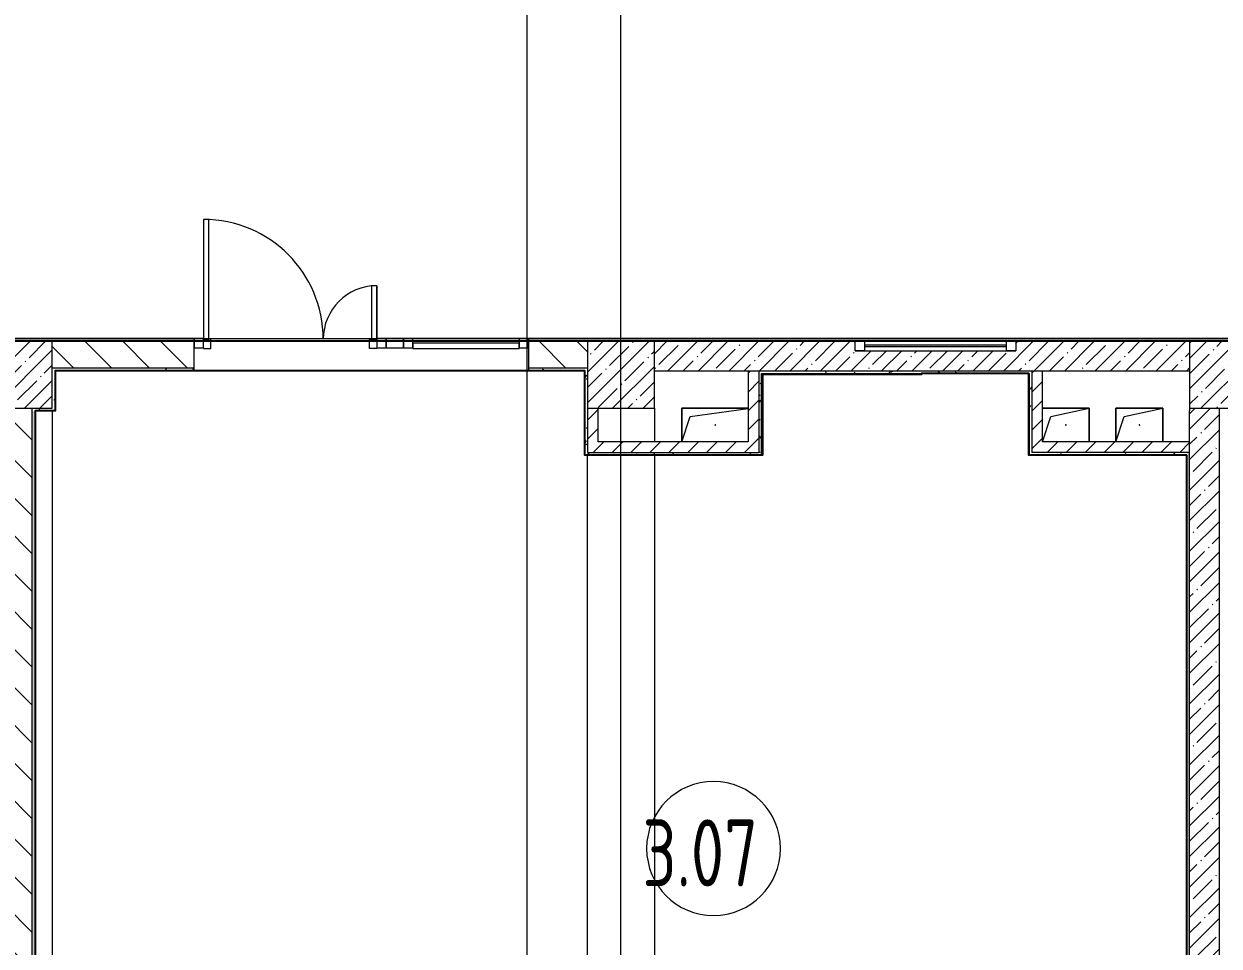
# Model space of a CAD drawing. Header units: millimetres. Extents: x -1113 to 415037, y -3642 to 354837.
# Drawn here: x 345925 to 354857, y 3382 to 10271 of the extents above; entities that cross this region are included whole.
import ezdxf

# ---------------------------------------------------------------- set-up
doc = ezdxf.new("R2010")
doc.units = ezdxf.units.MM
for name, color, linetype, lineweight in [('A-AREA-BNDY', 7, 'Continuous', 5), ('A-AREA-IDEN', 7, 'Continuous', 9), ('A-DETL-GENF', 7, 'Continuous', 9), ('A-FLOR', 7, 'Continuous', 9), ('A-GENM', 7, 'Continuous', 9), ('A-GLAZ', 7, 'Continuous', 9), ('A-GLAZ-1', 7, 'Continuous', 5), ('A-GLAZ-CURT', 7, 'Continuous', 9), ('A-GLAZ-CURT-1', 7, 'Continuous', 5), ('A-GLAZ-CURT-2', 7, 'Continuous', 20), ('A-GLAZ-CWMG', 7, 'Continuous', 9), ('A-GLAZ-CWMG-1', 7, 'Continuous', 20), ('A-WALL', 7, 'Continuous', 5), ('I-WALL', 7, 'Continuous', 5), ('S-COLS', 7, 'Continuous', 9), ('S-COLS-1', 7, 'Continuous', 5), ('Оси', 7, 'Continuous', 9)]:
    doc.layers.add(name, color=color, linetype=linetype, lineweight=lineweight)
doc.layers.add('A-AREA-PATT-3', color=7, linetype='Continuous', lineweight=5, true_color=0xe6fae8, transparency=1)
for name, color, linetype, lineweight, true_color in [('A-DOOR-1', 7, 'Continuous', 5, 0xc0c0c0), ('A-WALL-1', 9, 'Continuous', 5, 0x808080), ('A-WALL-FNSH-1', 9, 'Continuous', 5, 0x808080)]:
    doc.layers.add(name, color=color, linetype=linetype, lineweight=lineweight, true_color=true_color)
doc.styles.add('СПДС', font='ГОСТ тип А.ttf', dxfattribs={"width": 0.9})
pattern_1 = [(45, (289227.4, 1e-08), (-114.04925, 114.04925), []), (45, (289341.45, 1e-08), (-114.04925, 114.04925), [201.612, -40.322, 6.706, -33.617])]
pattern_2 = [(135, (289227.4, 1e-08), (-141.42136, -141.42136), [])]
pattern_3 = [(45, (289227.4, 1e-08), (-70.71068, 70.71068), [])]
pattern_4 = [(0, (289227.4, 1e-08), (243.84, 60.96), [20.117, -162.763, 20.117, -162.763, -975.36]), (0, (289227.4, 1e-08), (243.84, 60.96), [-365.76, 20.117, -345.643, 20.117, -162.763, -426.72]), (0, (289227.4, 1e-08), (243.84, 60.96), [-914.4, 20.117, -101.803, 20.117, -284.683]), (120, (289318.84, 30.48), (-174.71291, 180.691634), [20.117, -162.763, 20.117, -162.763, -975.36]), (120, (289318.84, 30.48), (-174.71291, 180.691634), [-365.76, 20.117, -345.643, 20.117, -162.763, -426.72]), (120, (289318.84, 30.48), (-174.71291, 180.691634), [-914.4, 20.117, -101.803, 20.117, -284.683]), (240, (289349.32, 152.4), (-69.12709, -241.651634), [20.117, -162.763, 20.117, -162.763, -975.36]), (240, (289349.32, 152.4), (-69.12709, -241.651634), [-365.76, 20.117, -345.643, 20.117, -162.763, -426.72]), (240, (289349.32, 152.4), (-69.12709, -241.651634), [-914.4, 20.117, -101.803, 20.117, -284.683])]

# ---------------------------------------------------------------- blocks, each defined once
blk = doc.blocks.new('BSC_Колонна _Прямоугольная - 500х500-V515-Объем проектирования 3 этажа')
at = {"layer": 'S-COLS-1'}
h = blk.add_hatch(dxfattribs=at)
h.set_pattern_fill('FP_8', color=256, style=0, pattern_type=2)
h.set_pattern_definition([(45, (-61160, -7650), (-114.04925, 114.04925), []), (45, (-61045.95, -7650), (-114.04925, 114.04925), [201.613, -40.323, 6.706, -33.617])])
h.paths.add_polyline_path([(250, -250), (250, 250), (-250, 250), (-250, -250)])
for p, q in [((250, 250), (-250, 250)), ((-250, 250), (-250, -250)), ((250, -250), (250, 250)), ((-250, -250), (250, -250))]:
    blk.add_line(p, q, dxfattribs=at)
blk = doc.blocks.new('BSC_Колонна _Прямоугольная - 500х500-V526-Объем проектирования 3 этажа')
at = {"layer": 'S-COLS-1'}
h = blk.add_hatch(dxfattribs=at)
h.set_pattern_fill('FP_19', color=256, style=0, pattern_type=2)
h.set_pattern_definition([(45, (-65660, -7650), (-114.04925, 114.04925), []), (45, (-65545.95, -7650), (-114.04925, 114.04925), [201.613, -40.323, 6.706, -33.617])])
h.paths.add_polyline_path([(250, -250), (250, 22), (220, 22), (220, 30), (250, 30), (250, 250), (-250, 250), (-250, -250), (-10, -250)])
for p, q in [((220, 250), (-250, 250)), ((-250, 250), (-250, -250)), ((250, -250), (250, 22)), ((-250, -250), (250, -250))]:
    blk.add_line(p, q, dxfattribs=at)
blk = doc.blocks.new('BSC_Колонна _Прямоугольная - 500х500-V534-Объем проектирования 3 этажа')
at = {"layer": 'S-COLS-1'}
h = blk.add_hatch(dxfattribs=at)
h.set_pattern_fill('FP_64', color=256, style=0, pattern_type=2)
h.set_pattern_definition([(45, (-56660, -7650), (-114.04925, 114.04925), []), (45, (-56545.95, -7650), (-114.04925, 114.04925), [201.613, -40.323, 6.706, -33.617])])
h.paths.add_polyline_path([(-99.3, -250), (250, -250), (250, 250), (-250, 250), (-250, -250), (-119.3, -250)])
for p, q in [((250, 250), (-250, 250)), ((-250, 250), (-250, -250)), ((250, -250), (250, 250)), ((-250, -250), (250, -250))]:
    blk.add_line(p, q, dxfattribs=at)
blk = doc.blocks.new('GM_Отверстие прямоугольное _в плите_ - Отверстие-V613-Объем проектирования 3 этажа')
at = {"layer": 'A-GENM'}
for p, q in [((-175, 125), (175, 125)), ((175, 125), (-175, 125)), ((-112.5, 62.5), (175, 125)), ((175, 125), (175, -125)), ((175, -125), (175, 125)), ((-175, -125), (-112.5, 62.5))]:
    blk.add_line(p, q, dxfattribs=at)
for start, end in [(360, 180), (180, 360)]:
    blk.add_arc((0, 0), 2.5, start, end, dxfattribs=at)
blk = doc.blocks.new('GM_Отверстие прямоугольное _в плите_ - Отверстие-V614-Объем проектирования 3 этажа')
at = {"layer": 'A-GENM'}
for p, q in [((-175, -125), (-175, 125)), ((-175, 125), (175, 125)), ((175, 125), (-175, 125)), ((-175, 125), (-175, -125)), ((-112.5, 62.5), (175, 125)), ((175, 125), (175, -125)), ((175, -125), (175, 125)), ((-175, -125), (-112.5, 62.5))]:
    blk.add_line(p, q, dxfattribs=at)
for start, end in [(360, 180), (180, 360)]:
    blk.add_arc((0, 0), 2.5, start, end, dxfattribs=at)
blk = doc.blocks.new('GM_Отверстие прямоугольное _в плите_ - Отверстие-V625-Объем проектирования 3 этажа')
at = {"layer": 'A-GENM'}
for p, q in [((-250, -125), (-250, 125)), ((-250, 125), (245, 125)), ((245, 125), (-250, 125)), ((-250, 125), (-250, -125)), ((-187.5, 62.5), (245, 124.3)), ((-250, -125), (-187.5, 62.5))]:
    blk.add_line(p, q, dxfattribs=at)
for start, end in [(360, 180), (180, 360)]:
    blk.add_arc((0, 0), 2.5, start, end, dxfattribs=at)
blk = doc.blocks.new('Прямоугольный импост - 50 x 70 мм-V710-Объем проектирования 3 этажа')
at = {"layer": 'A-GLAZ-CWMG-1'}
for p, q in [((-70, 35), (0, 35)), ((-70, -35), (-70, 35)), ((0, 35), (0, -35)), ((0, -35), (-70, -35))]:
    blk.add_line(p, q, dxfattribs=at)
blk = doc.blocks.new('Дверь_Витражная_остекление_ - ДВН_ДАО_Главный вход_1200 в свету-31742133-Объем проектирования 3 этажа')
at = {"layer": 'A-DETL-GENF'}
for p, q in [((-607.5, 925), (-647.5, 925)), ((-647.5, 925), (-647.5, 35)), ((-607.5, 30), (-607.5, 925)), ((647.5, 430), (607.5, 430)), ((607.5, 430), (607.5, 30)), ((647.5, 35), (647.5, 430)), ((-647.5, 30), (-607.5, 30)), ((-592.5, 30), (-647.5, 30)), ((-592.5, -40), (-592.5, 30)), ((592.5, -40), (592.5, 30)), ((592.5, 30), (647.5, 30)), ((607.5, 30), (647.5, 30)), ((-647.5, -35), (-647.5, -40)), ((-647.5, -40), (-592.5, -40)), ((647.5, -40), (592.5, -40)), ((647.5, -35), (647.5, -40))]:
    blk.add_line(p, q, dxfattribs=at)
at = {"layer": 'A-DOOR-1'}
for p, q in [((-647.5, 925), (-647.5, 35)), ((647.5, 430), (647.5, 35))]:
    blk.add_line(p, q, dxfattribs=at)
for centre, radius, start, end in [((-647.5, 30), 895, 360, 90), ((647.5, 30), 400, 90, 180)]:
    blk.add_arc(centre, radius, start, end, dxfattribs=at)
blk = doc.blocks.new('Системная панель - Стемалит - 40мм-32257327-Объем проектирования 3 этажа')
at = {"layer": 'A-GLAZ-CURT-2'}
for p, q in [((65, 35), (-65, 35)), ((-65, 35), (-65, -35)), ((65, -35), (65, 35)), ((-65, -35), (65, -35))]:
    blk.add_line(p, q, dxfattribs=at)
blk = doc.blocks.new('Прямоугольный импост - 50 x 70 мм-V711-Объем проектирования 3 этажа')
at = {"layer": 'A-GLAZ-CWMG-1'}
for p, q in [((-35, 35), (35, 35)), ((-35, -35), (-35, 35)), ((35, 35), (35, -35)), ((35, -35), (-35, -35))]:
    blk.add_line(p, q, dxfattribs=at)
blk = doc.blocks.new('Прямоугольный импост - 50 x 70 мм-V712-Объем проектирования 3 этажа')
at = {"layer": 'A-GLAZ-CWMG-1'}
for p, q in [((0, 35), (-70, 35)), ((-70, 35), (-70, -35)), ((0, -35), (0, 35)), ((-70, -35), (0, -35))]:
    blk.add_line(p, q, dxfattribs=at)
blk = doc.blocks.new('Системная панель - Стекло - 40мм-V713-Объем проектирования 3 этажа')
at = {"layer": 'A-GLAZ-CURT-1'}
h = blk.add_hatch(dxfattribs=at)
h.set_pattern_fill('FP_234', color=256, style=0, pattern_type=2)
h.set_pattern_definition([(45, (-60202.5, -7685.7), (-565.685, 565.685), [400, -1200]), (45, (-60602.5, -7885.7), (-565.685, 565.685), [1200, -400]), (45, (-59802.5, -8085.7), (-565.685, 565.685), [400, -1200])])
h.paths.add_polyline_path([(-211, -40), (397.5, -40), (397.5, 0), (-397.5, 0), (-397.5, -40)])
at = {"layer": 'A-GLAZ-CURT-2'}
for p, q in [((397.5, 0), (-397.5, 0)), ((-397.5, 0), (-397.5, -40)), ((397.5, -40), (397.5, 0)), ((-397.5, -40), (397.5, -40))]:
    blk.add_line(p, q, dxfattribs=at)
blk = doc.blocks.new('Прямоугольный импост - 50 x 70 мм-V714-Объем проектирования 3 этажа')
at = {"layer": 'A-GLAZ-CWMG-1'}
for p, q in [((-35, 35), (35, 35)), ((-35, -35), (-35, 35)), ((35, 35), (35, -35)), ((35, -35), (-35, -35))]:
    blk.add_line(p, q, dxfattribs=at)
blk = doc.blocks.new('Прямоугольный импост - 50 x 70 мм-V715-Объем проектирования 3 этажа')
at = {"layer": 'A-GLAZ-CWMG'}
blk.add_line((60400, 7920.7), (59605, 7920.7), dxfattribs=at)
blk = doc.blocks.new('120_Окно_СКБ_1Ст - 120_Окно_СКБ_1Ст 400х1200 EI30-24228621-Объем проектирования 3 этажа')
at = {"layer": 'A-GLAZ'}
for p, q in [((-600, 40), (-600, 110)), ((-600, 110), (-530, 110)), ((-530, 110), (-530, 40)), ((530, 40), (530, 110)), ((530, 110), (600, 110)), ((600, 110), (600, 40)), ((-530, 40), (-600, 40)), ((600, 40), (530, 40))]:
    blk.add_line(p, q, dxfattribs=at)
at = {"layer": 'A-GLAZ-1'}
for p, q in [((600, 110), (-600, 110)), ((-600, 40), (600, 40)), ((530, 80), (-530, 80)), ((530, 70), (-530, 70))]:
    blk.add_line(p, q, dxfattribs=at)
blk = doc.blocks.new('Марка_Помещения - Номер-25198446-Объем проектирования 3 этажа')
at = {"layer": 'A-AREA-IDEN'}
for start, end in [(360, 180), (180, 360)]:
    blk.add_arc((0, 0), 2.5, start, end, dxfattribs=at)

msp = doc.modelspace()

# ---------------------------------------------------------------- hatches: boundary and pattern name
at = {"layer": 'A-AREA-PATT-3'}
msp.add_hatch(color=256, dxfattribs=at).paths.add_polyline_path([(351441.4, 7050), (351445.4, 7051.5), (351445.4, 7652), (352633.6, 7652), (352633.6, 7656), (351441.4, 7656), (351441.4, 7150)])
at = {"layer": 'I-WALL'}
h = msp.add_hatch(dxfattribs=at)
h.set_pattern_fill('FP_191', color=256, style=0, pattern_type=2)
h.set_pattern_definition(pattern_4)
h.paths.add_polyline_path([(327987.4, 7900), (328857.4, 7900), (328857.4, 7920), (327988.4, 7920), (327987.7, 7906.9)])
h.paths.add_polyline_path([(341137.4, 7900), (347197.4, 7900), (347197.4, 7920), (340087.3, 7920), (340087.4, 7900), (341117.4, 7900)])
h.paths.add_polyline_path([(363307.4, 7900), (363327.4, 7900), (363306.4, 7920), (362932.4, 7919.8), (362932.4, 7908), (362987.4, 7908), (362987.4, 7900)])
h.paths.add_polyline_path([(363327.4, 7900), (363327.4, 7920), (363307.4, 7920), (363323, 7904.4)])
h.paths.add_polyline_path([(336719.9, 7900), (337587.3, 7900), (337587.3, 7920), (331357.4, 7920), (331357.4, 7900), (336637.4, 7900)])
h.paths.add_polyline_path([(361477.4, 7900), (361479.6, 7908), (361532.4, 7908), (361532.4, 7920), (360887.4, 7920), (360887.4, 7908), (360917.4, 7908), (360917.4, 7900), (361307.4, 7900)])
h.paths.add_polyline_path([(349697.4, 7900), (355107.4, 7900), (355107.4, 7908), (355137.4, 7908), (355137.4, 7920), (349697.4, 7920)])
h.paths.add_polyline_path([(359907.4, 7900), (359907.4, 7908), (359937.4, 7908), (359937.4, 7920), (358587.4, 7920), (358587.4, 7908), (358617.4, 7908), (358617.4, 7900), (359667.4, 7900)])
h.paths.add_polyline_path([(357457.4, 7900), (357457.4, 7908), (357487.4, 7908), (357487.4, 7920), (356087.4, 7920), (356087.4, 7908), (356117.4, 7908), (356117.4, 7900), (357387.6, 7900)])
h = msp.add_hatch(dxfattribs=at)
h.set_pattern_fill('FP_23', color=256, style=0, pattern_type=2)
h.set_pattern_definition(pattern_2)
h.paths.add_polyline_path([(350117.4, 7700), (350137.4, 7700), (350137.4, 7900), (349697.4, 7900), (349697.4, 7700), (349773.2, 7700)])
h.paths.add_polyline_path([(346157.4, 7700), (347197.4, 7700), (347197.4, 7900), (346137.4, 7900), (346137.4, 7700)])
h = msp.add_hatch(dxfattribs=at)
h.set_pattern_fill('FP_1', color=256, style=0, pattern_type=2)
h.set_pattern_definition(pattern_1)
h.paths.add_polyline_path([(353437.4, 7680), (354637.4, 7680), (354637.4, 7900), (353337.4, 7900), (353337.4, 7830), (352137.4, 7830), (352137.4, 7900), (350637.4, 7900), (350637.4, 7680), (353329.8, 7680)])
h = msp.add_hatch(dxfattribs=at)
h.set_pattern_fill('FP_191', color=256, style=0, pattern_type=2)
h.set_pattern_definition(pattern_4)
h.paths.add_polyline_path([(346137.4, 7380), (346157.4, 7380), (346156.4, 7680), (346137.4, 7700), (346137.4, 7400)])
h.paths.add_polyline_path([(346157.4, 7680), (346157.4, 7700), (346137.4, 7700), (346140.6, 7696.8)])
h = msp.add_hatch(dxfattribs=at)
h.set_pattern_fill('FP_191', color=256, style=0, pattern_type=2)
h.set_pattern_definition(pattern_4)
h.paths.add_polyline_path([(347194.5, 7680), (347197.4, 7680), (347197.4, 7700), (346157.4, 7700), (346157.4, 7680), (347126.7, 7680)])
h.paths.add_polyline_path([(349773.2, 7680), (350116.4, 7680), (350117.4, 7700), (349697.4, 7700), (349697.4, 7680)])
h = msp.add_hatch(dxfattribs=at)
h.set_pattern_fill('FP_191', color=256, style=0, pattern_type=2)
h.set_pattern_definition(pattern_4)
h.paths.add_polyline_path([(350137.4, 7070), (350137.4, 7700), (350117.4, 7700), (350117.4, 7070)])
h = msp.add_hatch(dxfattribs=at)
h.set_pattern_fill('FP_22', color=256, style=0, pattern_type=2)
h.set_pattern_definition(pattern_3)
h.paths.add_polyline_path([(351417.4, 7150), (351417.4, 7680), (351337.4, 7680), (351337.4, 7150), (351342.4, 7150)])
h = msp.add_hatch(dxfattribs=at)
h.set_pattern_fill('FP_191', color=256, style=0, pattern_type=2)
h.set_pattern_definition(pattern_4)
h.paths.add_polyline_path([(353436.4, 7660), (353437.4, 7680), (351417.4, 7680), (351417.4, 7660), (353333.2, 7660)])
h = msp.add_hatch(dxfattribs=at)
h.set_pattern_fill('FP_191', color=256, style=0, pattern_type=2)
h.set_pattern_definition(pattern_4)
h.paths.add_polyline_path([(351437.4, 7050), (351437.4, 7660), (351417.4, 7660), (351417.4, 7050)])
h = msp.add_hatch(dxfattribs=at)
h.set_pattern_fill('FP_191', color=256, style=0, pattern_type=2)
h.set_pattern_definition(pattern_4)
h.paths.add_polyline_path([(353457.4, 7070), (353457.4, 7680), (353437.4, 7680), (353437.4, 7070)])
h = msp.add_hatch(dxfattribs=at)
h.set_pattern_fill('FP_22', color=256, style=0, pattern_type=2)
h.set_pattern_definition(pattern_3)
h.paths.add_polyline_path([(353457.4, 7070), (353537.4, 7070), (353537.4, 7680), (353457.4, 7680), (353457.4, 7150)])
h = msp.add_hatch(dxfattribs=at)
h.set_pattern_fill('FP_23', color=256, style=0, pattern_type=2)
h.set_pattern_definition(pattern_2)
h.paths.add_polyline_path([(345788.2, 400), (345988.1, 400), (345988.1, 7400), (345788.1, 7400), (345788.1, 400)])
h = msp.add_hatch(dxfattribs=at)
h.set_pattern_fill('FP_191', color=256, style=0, pattern_type=2)
h.set_pattern_definition(pattern_4)
h.paths.add_polyline_path([(346136, 7380), (346137.4, 7380), (346137.4, 7400), (345988.1, 7400), (345988.5, 7380), (346008.1, 7380)])
h = msp.add_hatch(dxfattribs=at)
h.set_pattern_fill('FP_191', color=256, style=0, pattern_type=2)
h.set_pattern_definition(pattern_4)
h.paths.add_polyline_path([(346008.1, 400), (346008.1, 7379), (345988.1, 7380), (345988.1, 400)])
h = msp.add_hatch(dxfattribs=at)
h.set_pattern_fill('FP_22', color=256, style=0, pattern_type=2)
h.set_pattern_definition(pattern_3)
h.paths.add_polyline_path([(350155.3, 7150), (350217.4, 7150), (350217.4, 7400), (350137.4, 7400), (350137.4, 7150)])
h = msp.add_hatch(dxfattribs=at)
h.set_pattern_fill('FP_1', color=256, style=0, pattern_type=2)
h.set_pattern_definition(pattern_1)
h.paths.add_polyline_path([(354637.4, 400), (354857.4, 400), (354857.4, 7400), (354637.4, 7400), (354637.4, 797.2)])
h = msp.add_hatch(dxfattribs=at)
h.set_pattern_fill('FP_22', color=256, style=0, pattern_type=2)
h.set_pattern_definition(pattern_3)
h.paths.add_polyline_path([(351342.4, 7070), (351417.4, 7070), (351417.4, 7150), (350137.4, 7150), (350137.4, 7070), (350861, 7070)])
h = msp.add_hatch(dxfattribs=at)
h.set_pattern_fill('FP_22', color=256, style=0, pattern_type=2)
h.set_pattern_definition(pattern_3)
h.paths.add_polyline_path([(354637.4, 7070), (354637.4, 7150), (353537.4, 7150), (353537.4, 7070), (354617.4, 7070)])
h = msp.add_hatch(dxfattribs=at)
h.set_pattern_fill('FP_191', color=256, style=0, pattern_type=2)
h.set_pattern_definition(pattern_4)
h.paths.add_polyline_path([(350861, 7050), (351417.4, 7050), (351417.4, 7070), (350117.4, 7070), (350117.4, 7050), (350842.4, 7050)])
h = msp.add_hatch(dxfattribs=at)
h.set_pattern_fill('FP_191', color=256, style=0, pattern_type=2)
h.set_pattern_definition(pattern_4)
h.paths.add_polyline_path([(353537.4, 7050), (354617.4, 7050), (354617.3, 7070), (353437.4, 7070), (353437.4, 7050), (353457.4, 7050)])
h = msp.add_hatch(dxfattribs=at)
h.set_pattern_fill('FP_191', color=256, style=0, pattern_type=2)
h.set_pattern_definition(pattern_4)
h.paths.add_polyline_path([(354637.4, 140), (354637.4, 7070), (354617.4, 7049), (354617.4, 141)])
h.paths.add_polyline_path([(354617.4, 7050), (354637.4, 7070), (354617.4, 7070), (354617.4, 7053.9)])

# ---------------------------------------------------------------- linework, layer by layer
msp.add_lwpolyline([(351166.4, 10987.6), (364707.4, 10987.6), (364707.4, 7900), (327767.4, 7900), (327767.4, 10987.6), (350608.4, 10987.6)])
at = {"flags": 128}
msp.add_lwpolyline([(354616.4, 7049), (353436.4, 7049), (353436.4, 7659), (352633.6, 7659), (352633.6, 7652), (351445.4, 7652), (351445.4, 7049), (350116.4, 7049), (350116.4, 7679), (346158.4, 7679), (346158.4, 7379.5), (346010.1, 7379.5), (346010.1, 420.5), (346158.4, 420.5), (346158.4, 141), (350116.4, 141), (350116.4, 421), (350658.4, 421), (350658.4, 141), (354616.4, 141)], close=True, dxfattribs=at)
at = {"layer": 'A-AREA-BNDY', "flags": 128}
msp.add_lwpolyline([(340087.4, 7921), (354507.4, 7921), (361307.4, 7921), (363306.4, 7921), (363306.4, 8301), (364686.4, 8301), (364686.4, 9179), (364687.4, 9179), (364687.4, 10619)], dxfattribs=at)
at = {"layer": 'A-FLOR'}
for p, q in [((347267.4, 7900), (348562.4, 7900)), ((347197.4, 7700), (347197.4, 7850.7)), ((349697.4, 7850.7), (349697.4, 7680)), ((349697.4, 7680), (350116.4, 7680)), ((350117.4, 7680), (350117.4, 7050)), ((352633.6, 7660), (353436.4, 7660)), ((353437.4, 7660), (353437.4, 7050)), ((346137.4, 7380), (346137.4, 420)), ((350217.4, 7400), (350637.4, 7400)), ((350637.4, 7400), (350637.4, 7150)), ((350117.4, 7050), (351437.4, 7050)), ((350137.4, 420), (350137.4, 7050)), ((350637.4, 7050), (350637.4, 420)), ((353437.4, 7050), (354617.4, 7050)), ((354617.4, 7049), (354617.4, 141))]:
    msp.add_line(p, q, dxfattribs=at)
at = {"layer": 'A-WALL'}
for p, q in [((352137.4, 7900), (350637.4, 7900)), ((354637.4, 7900), (353337.4, 7900)), ((354507.4, 7920), (354507.4, 7921)), ((347197.4, 7700), (346137.4, 7700)), ((350137.4, 7700), (349697.4, 7700)), ((346157.4, 7680), (346157.4, 7380)), ((346158.4, 7679), (346157.4, 7679)), ((350116.4, 7680), (350117.4, 7680)), ((350116.4, 7680), (350116.4, 7679)), ((350637.4, 7680), (354637.4, 7680)), ((351417.4, 7680), (351417.4, 7070)), ((353436.4, 7660), (353437.4, 7660)), ((353436.4, 7659), (353436.4, 7660)), ((346137.4, 7380), (346008.1, 7380)), ((346008.1, 7380), (346008.1, 420)), ((350137.4, 7400), (350137.4, 7070)), ((354637.4, 400), (354637.4, 7380)), ((354857.4, 7400), (354857.4, 400)), ((350117.4, 7050), (350117.4, 7050)), ((354617.4, 7050), (354617.4, 7049))]:
    msp.add_line(p, q, dxfattribs=at)
at = {"layer": 'A-WALL-1'}
for p, q in [((347197.4, 7900), (346137.4, 7900)), ((347197.4, 7680), (347197.4, 7920)), ((349697.4, 7920), (349697.4, 7850.7)), ((355137.4, 7920), (349697.4, 7920)), ((350137.4, 7900), (349697.4, 7900)), ((346157.4, 7680), (347197.4, 7680)), ((351337.4, 7680), (351337.4, 7150)), ((353457.4, 7680), (353457.4, 7070)), ((353537.4, 7150), (353537.4, 7680)), ((345988.1, 400), (345988.1, 7400)), ((350217.4, 7150), (350217.4, 7400)), ((354637.4, 7400), (354637.4, 7380)), ((351337.4, 7150), (350217.4, 7150)), ((354637.4, 7150), (353537.4, 7150)), ((350137.4, 7070), (351417.4, 7070)), ((354637.4, 7070), (353457.4, 7070))]:
    msp.add_line(p, q, dxfattribs=at)
at = {"layer": 'A-WALL-FNSH-1'}
for p, q in [((347197.4, 7921), (340087.4, 7921)), ((340087.4, 7920), (347197.4, 7920)), ((347197.4, 7920), (347197.4, 7921)), ((355137.4, 7921), (349697.4, 7921)), ((349697.4, 7921), (349697.4, 7920)), ((346158.4, 7679), (347197.4, 7679)), ((346158.4, 7379), (346158.4, 7679)), ((347197.4, 7679), (347197.4, 7680)), ((349697.4, 7680), (349697.4, 7679)), ((349697.4, 7679), (350116.4, 7679)), ((350116.4, 7679), (350116.4, 7049)), ((352633.6, 7659), (353436.4, 7659)), ((353436.4, 7659), (353436.4, 7049)), ((346158.4, 7379), (346008.1, 7379)), ((346009.1, 7379), (346009.1, 1162.3)), ((346157.4, 7380), (346137.4, 7380)), ((350116.4, 7049), (351445.4, 7049)), ((351445.4, 7049), (351445.4, 7050)), ((353436.4, 7049), (354616.4, 7049)), ((354616.4, 7049), (354616.4, 141))]:
    msp.add_line(p, q, dxfattribs=at)
at = {"layer": 'I-WALL'}
for p, q in [((351437.4, 7660), (352633.6, 7660)), ((351437.4, 7050), (351437.4, 7660)), ((352633.6, 7652), (351445.4, 7652)), ((351445.4, 7652), (351445.4, 7050)), ((352633.6, 7659), (352633.6, 7652))]:
    msp.add_line(p, q, dxfattribs=at)
at = {"layer": 'Оси'}
for points in [[(349687.4, -1906.3), (349687.4, 3093.7), (349687.4, 22398.1), (349687.4, 27398.1)], [(350824.3, -1906.3), (350824.3, -1316.3), (350387.4, -636.3), (350387.4, 4363.7), (350387.4, 22398.1), (350387.4, 27398.1)]]:
    msp.add_lwpolyline(points, dxfattribs=at)

# ---------------------------------------------------------------- block references
at = {"layer": 'A-AREA-IDEN', "xscale": 199.9999999999999, "yscale": 199.9999999999999, "zscale": 199.9999999999999}
msp.add_blockref('Марка_Помещения - Номер-25198446-Объем проектирования 3 этажа', (351079.2, 4111.3), dxfattribs=at)
at = {"layer": 'A-DOOR-1'}
msp.add_blockref('Дверь_Витражная_остекление_ - ДВН_ДАО_Главный вход_1200 в свету-31742133-Объем проектирования 3 этажа', (347914.9, 7885.7), dxfattribs=at)
at = {"layer": 'A-GENM'}
for name, p in [('GM_Отверстие прямоугольное _в плите_ - Отверстие-V625-Объем проектирования 3 этажа', (351092.4, 7275)), ('GM_Отверстие прямоугольное _в плите_ - Отверстие-V613-Объем проектирования 3 этажа', (353712.4, 7275)), ('GM_Отверстие прямоугольное _в плите_ - Отверстие-V614-Объем проектирования 3 этажа', (354261.4, 7275))]:
    msp.add_blockref(name, p, dxfattribs=at)
at = {"layer": 'A-GLAZ', "color": 3}
msp.add_blockref('120_Окно_СКБ_1Ст - 120_Окно_СКБ_1Ст 400х1200 EI30-24228621-Объем проектирования 3 этажа', (352737.4, 7790), dxfattribs=at)
at = {"layer": 'A-GLAZ-CURT'}
for name, p in [('Системная панель - Стемалит - 40мм-32257327-Объем проектирования 3 этажа', (348697.4, 7885.7)), ('Системная панель - Стекло - 40мм-V713-Объем проектирования 3 этажа', (349229.9, 7885.7))]:
    msp.add_blockref(name, p, dxfattribs=at)
at = {"layer": 'A-GLAZ-CWMG', "rotation": 180}
msp.add_blockref('Прямоугольный импост - 50 x 70 мм-V712-Объем проектирования 3 этажа', (347197.4, 7885.7), dxfattribs=at)
at = {"layer": 'A-GLAZ-CWMG', "extrusion": (0, 0, -1), "rotation": 180}
for name, p in [('Прямоугольный импост - 50 x 70 мм-V711-Объем проектирования 3 этажа', (-348597.4, 7885.7)), ('Прямоугольный импост - 50 x 70 мм-V714-Объем проектирования 3 этажа', (-348797.4, 7885.7)), ('Прямоугольный импост - 50 x 70 мм-V710-Объем проектирования 3 этажа', (-349697.4, 7885.7))]:
    msp.add_blockref(name, p, dxfattribs=at)
at = {"layer": 'A-GLAZ-CWMG'}
msp.add_blockref('Прямоугольный импост - 50 x 70 мм-V715-Объем проектирования 3 этажа', (289227.4, 0), dxfattribs=at)
at = {"layer": 'S-COLS'}
for name, p in [('BSC_Колонна _Прямоугольная - 500х500-V534-Объем проектирования 3 этажа', (345887.4, 7650)), ('BSC_Колонна _Прямоугольная - 500х500-V515-Объем проектирования 3 этажа', (350387.4, 7650)), ('BSC_Колонна _Прямоугольная - 500х500-V526-Объем проектирования 3 этажа', (354887.4, 7650))]:
    msp.add_blockref(name, p, dxfattribs=at)

# ---------------------------------------------------------------- texts
at = {"layer": 'A-AREA-IDEN', "insert": (350547.7, 4328.4), "char_height": 500, "width": 1327.594, "attachment_point": 1, "style": 'СПДС'}
msp.add_mtext('3.07', dxfattribs=at)

doc.saveas('drawing.dxf')
